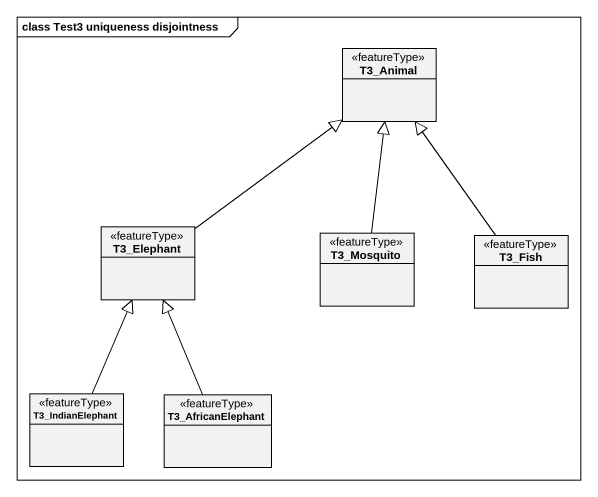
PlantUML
@startuml
mainframe class Test3 uniqueness disjointness
hide circle
hide empty members
class T3_Animal <<featureType>>
class T3_Elephant <<featureType>>
class T3_Mosquito <<featureType>>
class T3_Fish <<featureType>>
class T3_IndianElephant <<featureType>>
class T3_AfricanElephant <<featureType>>
T3_Elephant -up-|> T3_Animal
T3_Mosquito -up-|> T3_Animal
T3_Fish -up-|> T3_Animal
T3_IndianElephant -up-|> T3_Elephant
T3_AfricanElephant -up-|> T3_Elephant
@enduml
